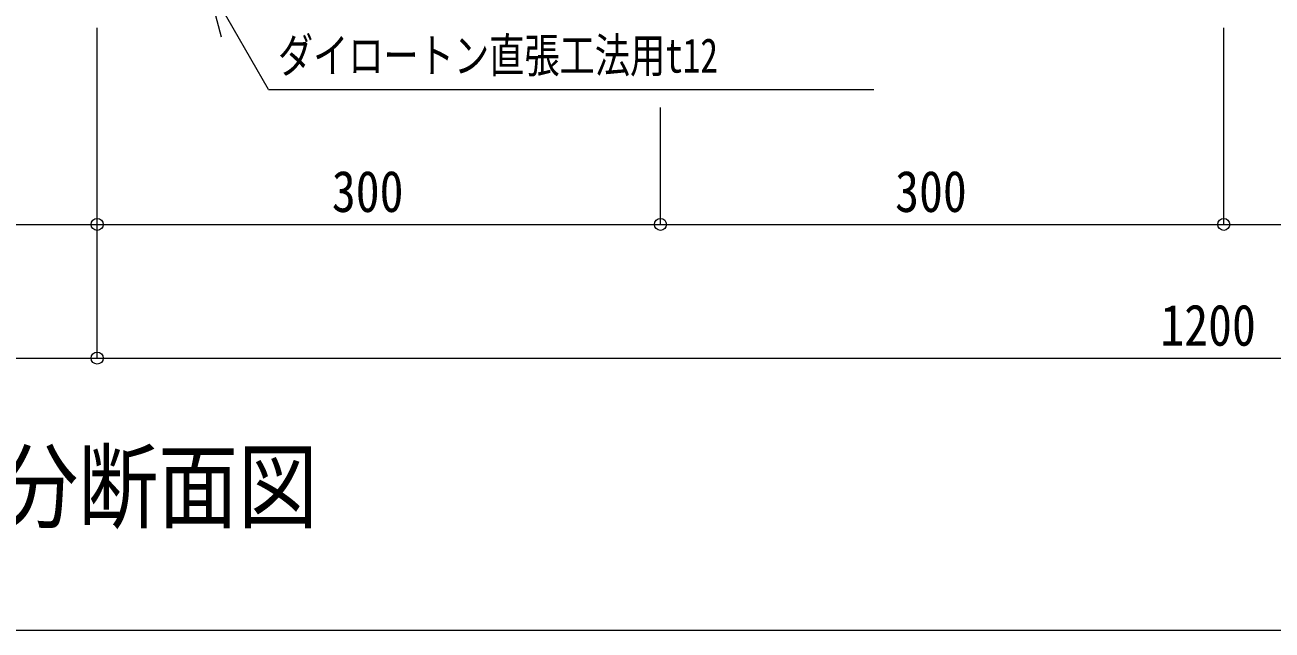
# Model space of a CAD drawing. Units: millimetres, scale not verified. Extents: x -205 to 205, y -142 to 142.
# Drawn here: x 71.6 to 138.1, y 6.5 to 38.7 of the extents above; entities that cross this region are included whole.
import ezdxf
from ezdxf.enums import TextEntityAlignment as Align

# ---------------------------------------------------------------- set-up
doc = ezdxf.new("R2010")
doc.units = ezdxf.units.MM
doc.header["$LTSCALE"] = 0.25
for name, color, linetype, lineweight in [('1-2_1-1 寸法', 7, 'Continuous', 18), ('1-3_1-2 文字', 7, 'Continuous', 18), ('F-2_F-1 レイアウト', 7, 'Continuous', 18)]:
    doc.layers.add(name, color=color, linetype=linetype, lineweight=lineweight)
doc.styles.add('ＭＳ ゴシック', font='')
doc.styles.get('ＭＳ ゴシック').set_extended_font_data('MS Gothic')

msp = doc.modelspace()

# ---------------------------------------------------------------- linework, layer by layer
at = {"layer": '1-2_1-1 寸法'}
for p, q in [((75.478, 28.0503), (75.478, 38.5145)), ((75.478, 20.9329), (75.478, 38.5145)), ((135.478, 28.0503), (135.478, 38.5145)), ((105.478, 28.0503), (105.478, 34.2684)), ((-14.522, 28.0503), (195.478, 28.0503)), ((-44.522, 20.9329), (75.478, 20.9329)), ((75.478, 20.9329), (195.478, 20.9329))]:
    msp.add_line(p, q, dxfattribs=at)
for centre in [(75.478, 28.0503), (105.478, 28.0503), (135.478, 28.0503), (75.478, 20.9329)]:
    msp.add_circle(centre, 0.319, dxfattribs=at)
at = {"layer": '1-3_1-2 文字'}
for p, q in [((81.313, 40.9286), (82.0894, 38.0309)), ((84.6027, 35.2307), (81.313, 40.9286)), ((84.6027, 35.2307), (116.8386, 35.2307))]:
    msp.add_line(p, q, dxfattribs=at)
at = {"layer": 'F-2_F-1 レイアウト'}
msp.add_line((-65, 6.4634), (205, 6.4634), dxfattribs=at)

# ---------------------------------------------------------------- texts
at = {"layer": '1-2_1-1 寸法', "style": 'ＭＳ ゴシック', "width": 0.85}
for s, p in [('300', (87.978, 28.0503)), ('300', (117.978, 28.0503)), ('1200', (132.103, 20.9329))]:
    msp.add_text(s, height=2.199, dxfattribs=at).set_placement(p, align=Align.BOTTOM_LEFT)
at = {"layer": '1-3_1-2 文字', "style": 'ＭＳ ゴシック'}
for s, height, width, p in [('ダイロートン直張工法用t12', 1.833, 0.75, (85.1058, 35.5744)), ('部分断面図', 3.666, 0.85, (65.9756, 11.1672))]:
    msp.add_text(s, height=height, dxfattribs=dict(at, width=width)).set_placement(p, align=Align.BOTTOM_LEFT)

doc.saveas('drawing.dxf')
